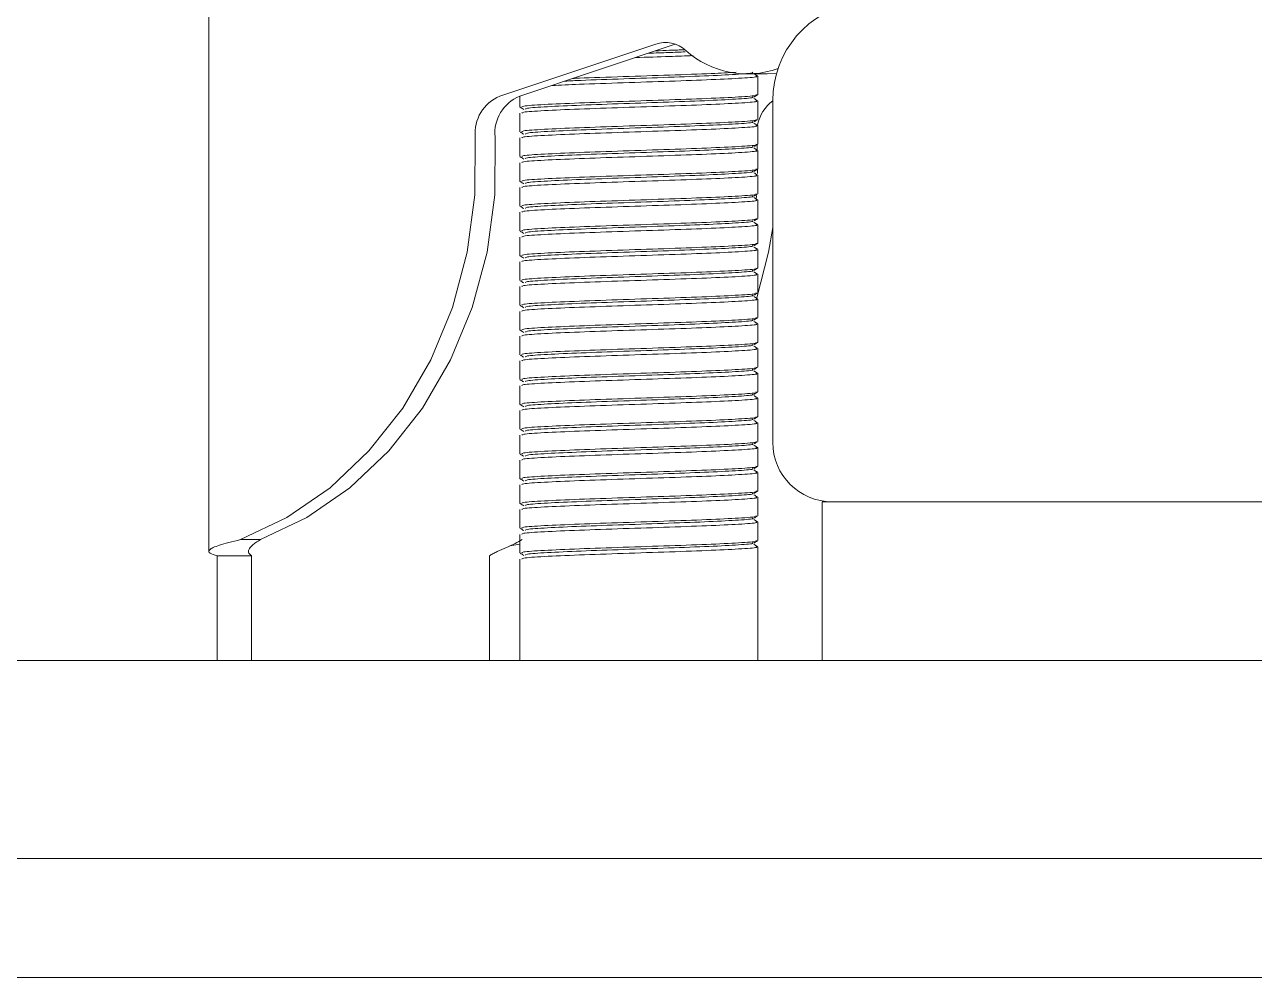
# Model space of a CAD drawing. Header units: millimetres. Extents: x 51507 to 66627, y -17810 to -7118.
# Drawn here: x 54134.7 to 54196.7, y -12022.7 to -11974.6 of the extents above; entities that cross this region are included whole.
import ezdxf

# ---------------------------------------------------------------- set-up
doc = ezdxf.new("R2010")
doc.units = ezdxf.units.MM
doc.header["$LTSCALE"] = 10
doc.layers.add('粗实线', color=4, linetype='Continuous', lineweight=18)

msp = doc.modelspace()

# ---------------------------------------------------------------- linework, layer by layer
at = {"layer": '粗实线'}
for p, q in [((54143.957, -11964.749), (54143.957, -12001.206)), ((54166.502, -11975.608), (54158.645, -11978.241)), ((54167.484, -11975.614), (54159.645, -11978.241)), ((54171.126, -11977.116), (54172.126, -11977.116)), ((54171.651, -11978.162), (54171.651, -11977.221)), ((54172.598, -11977.091), (54172.126, -11977.116)), ((54159.651, -11978.239), (54159.651, -11978.787)), ((54171.651, -11979.412), (54171.651, -11978.471)), ((54172.409, -11978.455), (54172.409, -11995.704)), ((54159.651, -11979.096), (54159.651, -11980.037)), ((54171.651, -11980.662), (54171.651, -11979.721)), ((54159.651, -11980.346), (54159.651, -11981.287)), ((54171.618, -11980.658), (54171.627, -11980.916)), ((54171.651, -11981.912), (54171.651, -11980.971)), ((54159.651, -11981.596), (54159.651, -11982.537)), ((54171.636, -11981.956), (54171.633, -11982.132)), ((54171.651, -11983.162), (54171.651, -11982.221)), ((54159.651, -11982.846), (54159.651, -11983.787)), ((54171.581, -11983.253), (54171.568, -11983.429)), ((54171.651, -11984.412), (54171.651, -11983.471)), ((54159.651, -11984.096), (54159.651, -11985.037)), ((54171.651, -11985.662), (54171.651, -11984.721)), ((54159.651, -11985.346), (54159.651, -11986.287)), ((54171.651, -11986.912), (54171.651, -11985.971)), ((54159.651, -11986.596), (54159.651, -11987.537)), ((54171.651, -11988.162), (54171.651, -11987.221)), ((54159.651, -11987.846), (54159.651, -11988.787)), ((54171.651, -11989.412), (54171.651, -11988.471)), ((54159.651, -11989.096), (54159.651, -11990.037)), ((54171.651, -11990.662), (54171.651, -11989.721)), ((54159.651, -11990.346), (54159.651, -11991.287)), ((54171.651, -11991.912), (54171.651, -11990.971)), ((54159.651, -11991.596), (54159.651, -11992.537)), ((54171.651, -11993.162), (54171.651, -11992.221)), ((54159.651, -11992.846), (54159.651, -11993.787)), ((54171.651, -11994.412), (54171.651, -11993.471)), ((54159.651, -11994.096), (54159.651, -11995.037)), ((54171.651, -11995.662), (54171.651, -11994.721)), ((54159.651, -11995.346), (54159.651, -11996.287)), ((54171.651, -11996.912), (54171.651, -11995.971)), ((54159.651, -11996.596), (54159.651, -11997.537)), ((54171.651, -11998.162), (54171.651, -11997.221)), ((54159.651, -11997.846), (54159.651, -11998.787)), ((54171.651, -11999.412), (54171.651, -11998.471)), ((54159.651, -11999.096), (54159.651, -12000.037)), ((54174.909, -11998.704), (54174.909, -12006.704)), ((54252.209, -11998.704), (54174.909, -11998.704)), ((54171.651, -12000.662), (54171.651, -11999.721)), ((54159.651, -12000.346), (54159.651, -12001.287)), ((54145.557, -12000.613), (54146.557, -12000.613)), ((54159.151, -12000.927), (54159.651, -12000.84)), ((54171.651, -12006.704), (54171.651, -12000.971)), ((54144.385, -12001.425), (54146.118, -12001.425)), ((54144.385, -12006.704), (54144.385, -12001.425)), ((54146.118, -12006.704), (54146.118, -12001.425)), ((54158.118, -12006.704), (54158.118, -12001.425)), ((54159.651, -12001.596), (54159.651, -12006.704)), ((52722.409, -12006.704), (54612.409, -12006.704)), ((52722.409, -12016.704), (54612.409, -12016.704)), ((54607.409, -12022.704), (52727.409, -12022.704))]:
    msp.add_line(p, q, dxfattribs=at)
for points in [[(54157.4, -11980.294), (54157.383, -11983.221), (54156.997, -11986.112), (54156.249, -11988.908), (54155.156, -11991.548), (54153.741, -11993.976), (54152.034, -11996.139), (54150.073, -11997.992), (54147.898, -11999.494), (54145.557, -12000.613)], [(54158.4, -11980.294), (54158.383, -11983.221), (54157.997, -11986.112), (54157.249, -11988.908), (54156.156, -11991.548), (54154.741, -11993.976), (54153.034, -11996.139), (54151.073, -11997.992), (54148.898, -11999.494), (54146.557, -12000.613)], [(54172.409, -11984.869), (54172.197, -11986.112), (54171.609, -11988.415)]]:
    msp.add_lwpolyline(points, dxfattribs=at)
for centre, radius, start, end in [((54177.409, -11978.455), 5, 98.74616, 180), ((54166.986, -11977.082), 1.552, 48.19788, 108.17513), ((54171.12, -11972.465), 4.646, 228.14536, 289.55875), ((54159.39, -11980.097), 2, 111.86227, 185.67051), ((54160.39, -11980.097), 2, 111.86227, 185.67051), ((54173.618, -11980.072), 2.01, 126.99382, 168.82198), ((54175.409, -11995.704), 3, 180, 270)]:
    msp.add_arc(centre, radius, start, end, dxfattribs=at)
for points, knots in [([(54167.992, -11976), (54167.72, -11976.011), (54167.15, -11976.034), (54166.48, -11976.056), (54166.129, -11976.068)], [0, 0, 0, 0, 0.887977, 1.864432, 1.864432, 1.864432, 1.864432]), ([(54167.977, -11975.894), (54167.727, -11975.903), (54167.271, -11975.921), (54166.735, -11975.938), (54166.493, -11975.946)], [0, 0, 0, 0, 0.813592, 1.485533, 1.485533, 1.485533, 1.485533]), ([(54168.387, -11976.187), (54168.002, -11976.202), (54167.11, -11976.236), (54166.064, -11976.27), (54165.469, -11976.289)], [0, 0, 0, 0, 1.259615, 2.919131, 2.919131, 2.919131, 2.919131]), ([(54171.549, -11977.221), (54171.577, -11977.229), (54171.69, -11977.264), (54170.942, -11977.325), (54169.41, -11977.403), (54167.238, -11977.481), (54164.861, -11977.559), (54162.689, -11977.632), (54161.699, -11977.678), (54161.262, -11977.699)], [0, 0, 0, 0, 0.565141, 2.265439, 3.965738, 5.666036, 7.366335, 9.066634, 10.408234, 10.408234, 10.408234, 10.408234]), ([(54171.361, -11977.022), (54171.388, -11977.031), (54171.497, -11977.066), (54170.773, -11977.126), (54169.291, -11977.204), (54167.185, -11977.283), (54164.893, -11977.361), (54162.994, -11977.425), (54162.188, -11977.464), (54161.926, -11977.476)], [0, 0, 0, 0, 0.544134, 2.187703, 3.831272, 5.474841, 7.118409, 8.761978, 9.553201, 9.553201, 9.553201, 9.553201]), ([(54170.561, -11977.031), (54170.174, -11977.052), (54169.314, -11977.099), (54167.222, -11977.172), (54164.883, -11977.25), (54163.112, -11977.307), (54162.431, -11977.338), (54162.324, -11977.343)], [0, 0, 0, 0, 1.678435, 3.73901, 5.799584, 7.860159, 8.242945, 8.242945, 8.242945, 8.242945]), ([(54171.641, -11977.208), (54171.609, -11977.19), (54171.556, -11977.159), (54171.502, -11977.128), (54171.481, -11977.116)], [0, 0, 0, 0, 0.1104787, 0.1844305, 0.1844305, 0.1844305, 0.1844305]), ([(54171.549, -11978.162), (54171.577, -11978.171), (54171.69, -11978.205), (54170.942, -11978.266), (54169.409, -11978.344), (54167.241, -11978.422), (54164.85, -11978.5), (54162.567, -11978.579), (54160.789, -11978.657), (54159.751, -11978.726), (54159.752, -11978.77), (54159.753, -11978.787)], [0, 0, 0, 0, 0.49612, 1.988759, 3.481399, 4.974039, 6.466679, 7.959318, 9.451958, 10.944598, 11.941118, 11.941118, 11.941118, 11.941118]), ([(54171.549, -11978.471), (54171.577, -11978.479), (54171.69, -11978.514), (54170.942, -11978.575), (54169.409, -11978.653), (54167.241, -11978.731), (54164.85, -11978.809), (54162.567, -11978.887), (54160.789, -11978.965), (54159.751, -11979.035), (54159.752, -11979.078), (54159.753, -11979.096)], [0, 0, 0, 0, 0.49612, 1.988759, 3.481399, 4.974039, 6.466679, 7.959318, 9.451958, 10.944598, 11.941118, 11.941118, 11.941118, 11.941118]), ([(54171.361, -11978.272), (54171.388, -11978.281), (54171.497, -11978.316), (54170.774, -11978.376), (54169.29, -11978.454), (54167.19, -11978.533), (54164.875, -11978.611), (54162.665, -11978.689), (54160.944, -11978.767), (54159.938, -11978.836), (54159.94, -11978.88), (54159.941, -11978.897)], [0, 0, 0, 0, 0.478611, 1.924266, 3.369921, 4.815575, 6.26123, 7.706885, 9.15254, 10.598195, 11.563302, 11.563302, 11.563302, 11.563302]), ([(54171.449, -11978.284), (54171.481, -11978.265), (54171.545, -11978.229), (54171.609, -11978.192), (54171.64, -11978.173)], [0, 0, 0, 0, 0.1104857, 0.2209761, 0.2209761, 0.2209761, 0.2209761]), ([(54171.641, -11978.458), (54171.609, -11978.44), (54171.545, -11978.403), (54171.481, -11978.366), (54171.45, -11978.348)], [0, 0, 0, 0, 0.1104787, 0.2209528, 0.2209528, 0.2209528, 0.2209528]), ([(54159.661, -11978.798), (54159.693, -11978.817), (54159.757, -11978.854), (54159.821, -11978.89), (54159.852, -11978.909)], [0, 0, 0, 0, 0.1104904, 0.2209761, 0.2209761, 0.2209761, 0.2209761]), ([(54171.549, -11979.412), (54171.577, -11979.421), (54171.69, -11979.455), (54170.942, -11979.516), (54169.409, -11979.594), (54167.241, -11979.672), (54164.85, -11979.75), (54162.567, -11979.829), (54160.789, -11979.907), (54159.751, -11979.976), (54159.752, -11980.02), (54159.753, -11980.037)], [0, 0, 0, 0, 0.49612, 1.988759, 3.481399, 4.974039, 6.466679, 7.959318, 9.451958, 10.944598, 11.941118, 11.941118, 11.941118, 11.941118]), ([(54171.549, -11979.721), (54171.577, -11979.729), (54171.69, -11979.764), (54170.942, -11979.825), (54169.409, -11979.903), (54167.241, -11979.981), (54164.85, -11980.059), (54162.567, -11980.137), (54160.789, -11980.215), (54159.751, -11980.285), (54159.752, -11980.328), (54159.753, -11980.346)], [0, 0, 0, 0, 0.49612, 1.988759, 3.481399, 4.974039, 6.466679, 7.959318, 9.451958, 10.944598, 11.941118, 11.941118, 11.941118, 11.941118]), ([(54171.361, -11979.522), (54171.388, -11979.531), (54171.497, -11979.566), (54170.774, -11979.626), (54169.29, -11979.704), (54167.19, -11979.783), (54164.875, -11979.861), (54162.665, -11979.939), (54160.944, -11980.017), (54159.938, -11980.086), (54159.94, -11980.13), (54159.941, -11980.147)], [0, 0, 0, 0, 0.478611, 1.924266, 3.369921, 4.815575, 6.26123, 7.706885, 9.15254, 10.598195, 11.563302, 11.563302, 11.563302, 11.563302]), ([(54171.449, -11979.534), (54171.481, -11979.515), (54171.545, -11979.479), (54171.609, -11979.442), (54171.64, -11979.423)], [0, 0, 0, 0, 0.1104857, 0.2209761, 0.2209761, 0.2209761, 0.2209761]), ([(54171.641, -11979.708), (54171.609, -11979.69), (54171.545, -11979.653), (54171.481, -11979.616), (54171.45, -11979.598)], [0, 0, 0, 0, 0.1104787, 0.2209528, 0.2209528, 0.2209528, 0.2209528]), ([(54159.661, -11980.048), (54159.693, -11980.067), (54159.757, -11980.104), (54159.821, -11980.14), (54159.852, -11980.159)], [0, 0, 0, 0, 0.1104904, 0.2209761, 0.2209761, 0.2209761, 0.2209761]), ([(54171.549, -11980.662), (54171.577, -11980.671), (54171.69, -11980.705), (54170.942, -11980.766), (54169.409, -11980.844), (54167.241, -11980.922), (54164.85, -11981), (54162.567, -11981.079), (54160.789, -11981.157), (54159.751, -11981.226), (54159.752, -11981.27), (54159.753, -11981.287)], [0, 0, 0, 0, 0.49612, 1.988759, 3.481399, 4.974039, 6.466679, 7.959318, 9.451958, 10.944598, 11.941118, 11.941118, 11.941118, 11.941118]), ([(54171.549, -11980.971), (54171.577, -11980.979), (54171.69, -11981.014), (54170.942, -11981.075), (54169.409, -11981.153), (54167.241, -11981.231), (54164.85, -11981.309), (54162.567, -11981.387), (54160.789, -11981.465), (54159.751, -11981.535), (54159.752, -11981.578), (54159.753, -11981.596)], [0, 0, 0, 0, 0.49612, 1.988759, 3.481399, 4.974039, 6.466679, 7.959318, 9.451958, 10.944598, 11.941118, 11.941118, 11.941118, 11.941118]), ([(54171.361, -11980.772), (54171.388, -11980.781), (54171.497, -11980.816), (54170.774, -11980.876), (54169.29, -11980.954), (54167.19, -11981.033), (54164.875, -11981.111), (54162.665, -11981.189), (54160.944, -11981.267), (54159.938, -11981.336), (54159.94, -11981.38), (54159.941, -11981.397)], [0, 0, 0, 0, 0.478611, 1.924266, 3.369921, 4.815575, 6.26123, 7.706885, 9.15254, 10.598195, 11.563302, 11.563302, 11.563302, 11.563302]), ([(54171.449, -11980.784), (54171.481, -11980.765), (54171.545, -11980.729), (54171.609, -11980.692), (54171.64, -11980.673)], [0, 0, 0, 0, 0.1104857, 0.2209761, 0.2209761, 0.2209761, 0.2209761]), ([(54171.641, -11980.958), (54171.609, -11980.94), (54171.545, -11980.903), (54171.481, -11980.866), (54171.45, -11980.848)], [0, 0, 0, 0, 0.1104787, 0.2209528, 0.2209528, 0.2209528, 0.2209528]), ([(54159.661, -11981.298), (54159.693, -11981.317), (54159.757, -11981.354), (54159.821, -11981.39), (54159.852, -11981.409)], [0, 0, 0, 0, 0.1104904, 0.2209761, 0.2209761, 0.2209761, 0.2209761]), ([(54171.549, -11981.912), (54171.577, -11981.921), (54171.69, -11981.955), (54170.942, -11982.016), (54169.409, -11982.094), (54167.241, -11982.172), (54164.85, -11982.25), (54162.567, -11982.329), (54160.789, -11982.407), (54159.751, -11982.476), (54159.752, -11982.52), (54159.753, -11982.537)], [0, 0, 0, 0, 0.49612, 1.988759, 3.481399, 4.974039, 6.466679, 7.959318, 9.451958, 10.944598, 11.941118, 11.941118, 11.941118, 11.941118]), ([(54171.549, -11982.221), (54171.577, -11982.229), (54171.69, -11982.264), (54170.942, -11982.325), (54169.409, -11982.403), (54167.241, -11982.481), (54164.85, -11982.559), (54162.567, -11982.637), (54160.789, -11982.715), (54159.751, -11982.785), (54159.752, -11982.828), (54159.753, -11982.846)], [0, 0, 0, 0, 0.49612, 1.988759, 3.481399, 4.974039, 6.466679, 7.959318, 9.451958, 10.944598, 11.941118, 11.941118, 11.941118, 11.941118]), ([(54171.361, -11982.022), (54171.388, -11982.031), (54171.497, -11982.066), (54170.774, -11982.126), (54169.29, -11982.204), (54167.19, -11982.283), (54164.875, -11982.361), (54162.665, -11982.439), (54160.944, -11982.517), (54159.938, -11982.586), (54159.94, -11982.63), (54159.941, -11982.647)], [0, 0, 0, 0, 0.478611, 1.924266, 3.369921, 4.815575, 6.26123, 7.706885, 9.15254, 10.598195, 11.563302, 11.563302, 11.563302, 11.563302]), ([(54171.449, -11982.034), (54171.481, -11982.015), (54171.545, -11981.979), (54171.609, -11981.942), (54171.64, -11981.923)], [0, 0, 0, 0, 0.1104857, 0.2209761, 0.2209761, 0.2209761, 0.2209761]), ([(54171.641, -11982.208), (54171.609, -11982.19), (54171.545, -11982.153), (54171.481, -11982.116), (54171.45, -11982.098)], [0, 0, 0, 0, 0.1104787, 0.2209528, 0.2209528, 0.2209528, 0.2209528]), ([(54159.661, -11982.548), (54159.693, -11982.567), (54159.757, -11982.604), (54159.821, -11982.64), (54159.852, -11982.659)], [0, 0, 0, 0, 0.1104904, 0.2209761, 0.2209761, 0.2209761, 0.2209761]), ([(54171.549, -11983.162), (54171.577, -11983.171), (54171.69, -11983.205), (54170.942, -11983.266), (54169.409, -11983.344), (54167.241, -11983.422), (54164.85, -11983.5), (54162.567, -11983.579), (54160.789, -11983.657), (54159.751, -11983.726), (54159.752, -11983.77), (54159.753, -11983.787)], [0, 0, 0, 0, 0.49612, 1.988759, 3.481399, 4.974039, 6.466679, 7.959318, 9.451958, 10.944598, 11.941118, 11.941118, 11.941118, 11.941118]), ([(54171.549, -11983.471), (54171.577, -11983.479), (54171.69, -11983.514), (54170.942, -11983.575), (54169.409, -11983.653), (54167.241, -11983.731), (54164.85, -11983.809), (54162.567, -11983.887), (54160.789, -11983.965), (54159.751, -11984.035), (54159.752, -11984.078), (54159.753, -11984.096)], [0, 0, 0, 0, 0.49612, 1.988759, 3.481399, 4.974039, 6.466679, 7.959318, 9.451958, 10.944598, 11.941118, 11.941118, 11.941118, 11.941118]), ([(54171.361, -11983.272), (54171.388, -11983.281), (54171.497, -11983.316), (54170.774, -11983.376), (54169.29, -11983.454), (54167.19, -11983.533), (54164.875, -11983.611), (54162.665, -11983.689), (54160.944, -11983.767), (54159.938, -11983.836), (54159.94, -11983.88), (54159.941, -11983.897)], [0, 0, 0, 0, 0.478611, 1.924266, 3.369921, 4.815575, 6.26123, 7.706885, 9.15254, 10.598195, 11.563302, 11.563302, 11.563302, 11.563302]), ([(54171.449, -11983.284), (54171.481, -11983.265), (54171.545, -11983.229), (54171.609, -11983.192), (54171.64, -11983.173)], [0, 0, 0, 0, 0.1104857, 0.2209761, 0.2209761, 0.2209761, 0.2209761]), ([(54171.641, -11983.458), (54171.609, -11983.44), (54171.545, -11983.403), (54171.481, -11983.366), (54171.45, -11983.348)], [0, 0, 0, 0, 0.1104787, 0.2209528, 0.2209528, 0.2209528, 0.2209528]), ([(54159.661, -11983.798), (54159.693, -11983.817), (54159.757, -11983.854), (54159.821, -11983.89), (54159.852, -11983.909)], [0, 0, 0, 0, 0.1104904, 0.2209761, 0.2209761, 0.2209761, 0.2209761]), ([(54171.549, -11984.412), (54171.577, -11984.421), (54171.69, -11984.455), (54170.942, -11984.516), (54169.409, -11984.594), (54167.241, -11984.672), (54164.85, -11984.75), (54162.567, -11984.829), (54160.789, -11984.907), (54159.751, -11984.976), (54159.752, -11985.02), (54159.753, -11985.037)], [0, 0, 0, 0, 0.49612, 1.988759, 3.481399, 4.974039, 6.466679, 7.959318, 9.451958, 10.944598, 11.941118, 11.941118, 11.941118, 11.941118]), ([(54171.549, -11984.721), (54171.577, -11984.729), (54171.69, -11984.764), (54170.942, -11984.825), (54169.409, -11984.903), (54167.241, -11984.981), (54164.85, -11985.059), (54162.567, -11985.137), (54160.789, -11985.215), (54159.751, -11985.285), (54159.752, -11985.328), (54159.753, -11985.346)], [0, 0, 0, 0, 0.49612, 1.988759, 3.481399, 4.974039, 6.466679, 7.959318, 9.451958, 10.944598, 11.941118, 11.941118, 11.941118, 11.941118]), ([(54171.361, -11984.522), (54171.388, -11984.531), (54171.497, -11984.566), (54170.774, -11984.626), (54169.29, -11984.704), (54167.19, -11984.783), (54164.875, -11984.861), (54162.665, -11984.939), (54160.944, -11985.017), (54159.938, -11985.086), (54159.94, -11985.13), (54159.941, -11985.147)], [0, 0, 0, 0, 0.478611, 1.924266, 3.369921, 4.815575, 6.26123, 7.706885, 9.15254, 10.598195, 11.563302, 11.563302, 11.563302, 11.563302]), ([(54171.449, -11984.534), (54171.481, -11984.515), (54171.545, -11984.479), (54171.609, -11984.442), (54171.64, -11984.423)], [0, 0, 0, 0, 0.1104857, 0.2209761, 0.2209761, 0.2209761, 0.2209761]), ([(54171.641, -11984.708), (54171.609, -11984.69), (54171.545, -11984.653), (54171.481, -11984.616), (54171.45, -11984.598)], [0, 0, 0, 0, 0.1104787, 0.2209528, 0.2209528, 0.2209528, 0.2209528]), ([(54159.661, -11985.048), (54159.693, -11985.067), (54159.757, -11985.104), (54159.821, -11985.14), (54159.852, -11985.159)], [0, 0, 0, 0, 0.1104904, 0.2209761, 0.2209761, 0.2209761, 0.2209761]), ([(54171.549, -11985.662), (54171.577, -11985.671), (54171.69, -11985.705), (54170.942, -11985.766), (54169.409, -11985.844), (54167.241, -11985.922), (54164.85, -11986), (54162.567, -11986.079), (54160.789, -11986.157), (54159.751, -11986.226), (54159.752, -11986.27), (54159.753, -11986.287)], [0, 0, 0, 0, 0.49612, 1.988759, 3.481399, 4.974039, 6.466679, 7.959318, 9.451958, 10.944598, 11.941118, 11.941118, 11.941118, 11.941118]), ([(54171.549, -11985.971), (54171.577, -11985.979), (54171.69, -11986.014), (54170.942, -11986.075), (54169.409, -11986.153), (54167.241, -11986.231), (54164.85, -11986.309), (54162.567, -11986.387), (54160.789, -11986.465), (54159.751, -11986.535), (54159.752, -11986.578), (54159.753, -11986.596)], [0, 0, 0, 0, 0.49612, 1.988759, 3.481399, 4.974039, 6.466679, 7.959318, 9.451958, 10.944598, 11.941118, 11.941118, 11.941118, 11.941118]), ([(54171.361, -11985.772), (54171.388, -11985.781), (54171.497, -11985.816), (54170.774, -11985.876), (54169.29, -11985.954), (54167.19, -11986.033), (54164.875, -11986.111), (54162.665, -11986.189), (54160.944, -11986.267), (54159.938, -11986.336), (54159.94, -11986.38), (54159.941, -11986.397)], [0, 0, 0, 0, 0.478611, 1.924266, 3.369921, 4.815575, 6.26123, 7.706885, 9.15254, 10.598195, 11.563302, 11.563302, 11.563302, 11.563302]), ([(54171.449, -11985.784), (54171.481, -11985.765), (54171.545, -11985.729), (54171.609, -11985.692), (54171.64, -11985.673)], [0, 0, 0, 0, 0.1104857, 0.2209761, 0.2209761, 0.2209761, 0.2209761]), ([(54171.641, -11985.958), (54171.609, -11985.94), (54171.545, -11985.903), (54171.481, -11985.866), (54171.45, -11985.848)], [0, 0, 0, 0, 0.1104787, 0.2209528, 0.2209528, 0.2209528, 0.2209528]), ([(54159.661, -11986.298), (54159.693, -11986.317), (54159.757, -11986.354), (54159.821, -11986.39), (54159.852, -11986.409)], [0, 0, 0, 0, 0.1104904, 0.2209761, 0.2209761, 0.2209761, 0.2209761]), ([(54171.549, -11986.912), (54171.577, -11986.921), (54171.69, -11986.955), (54170.942, -11987.016), (54169.409, -11987.094), (54167.241, -11987.172), (54164.85, -11987.25), (54162.567, -11987.329), (54160.789, -11987.407), (54159.751, -11987.476), (54159.752, -11987.52), (54159.753, -11987.537)], [0, 0, 0, 0, 0.49612, 1.988759, 3.481399, 4.974039, 6.466679, 7.959318, 9.451958, 10.944598, 11.941118, 11.941118, 11.941118, 11.941118]), ([(54171.549, -11987.221), (54171.577, -11987.229), (54171.69, -11987.264), (54170.942, -11987.325), (54169.409, -11987.403), (54167.241, -11987.481), (54164.85, -11987.559), (54162.567, -11987.637), (54160.789, -11987.715), (54159.751, -11987.785), (54159.752, -11987.828), (54159.753, -11987.846)], [0, 0, 0, 0, 0.49612, 1.988759, 3.481399, 4.974039, 6.466679, 7.959318, 9.451958, 10.944598, 11.941118, 11.941118, 11.941118, 11.941118]), ([(54171.361, -11987.022), (54171.388, -11987.031), (54171.497, -11987.066), (54170.774, -11987.126), (54169.29, -11987.204), (54167.19, -11987.283), (54164.875, -11987.361), (54162.665, -11987.439), (54160.944, -11987.517), (54159.938, -11987.586), (54159.94, -11987.63), (54159.941, -11987.647)], [0, 0, 0, 0, 0.478611, 1.924266, 3.369921, 4.815575, 6.26123, 7.706885, 9.15254, 10.598195, 11.563302, 11.563302, 11.563302, 11.563302]), ([(54171.449, -11987.034), (54171.481, -11987.015), (54171.545, -11986.979), (54171.609, -11986.942), (54171.64, -11986.923)], [0, 0, 0, 0, 0.1104857, 0.2209761, 0.2209761, 0.2209761, 0.2209761]), ([(54171.641, -11987.208), (54171.609, -11987.19), (54171.545, -11987.153), (54171.481, -11987.116), (54171.45, -11987.098)], [0, 0, 0, 0, 0.1104787, 0.2209528, 0.2209528, 0.2209528, 0.2209528]), ([(54159.661, -11987.548), (54159.693, -11987.567), (54159.757, -11987.604), (54159.821, -11987.64), (54159.852, -11987.659)], [0, 0, 0, 0, 0.1104904, 0.2209761, 0.2209761, 0.2209761, 0.2209761]), ([(54171.549, -11988.162), (54171.577, -11988.171), (54171.69, -11988.205), (54170.942, -11988.266), (54169.409, -11988.344), (54167.241, -11988.422), (54164.85, -11988.5), (54162.567, -11988.579), (54160.789, -11988.657), (54159.751, -11988.726), (54159.752, -11988.77), (54159.753, -11988.787)], [0, 0, 0, 0, 0.49612, 1.988759, 3.481399, 4.974039, 6.466679, 7.959318, 9.451958, 10.944598, 11.941118, 11.941118, 11.941118, 11.941118]), ([(54171.549, -11988.471), (54171.577, -11988.479), (54171.69, -11988.514), (54170.942, -11988.575), (54169.409, -11988.653), (54167.241, -11988.731), (54164.85, -11988.809), (54162.567, -11988.887), (54160.789, -11988.965), (54159.751, -11989.035), (54159.752, -11989.078), (54159.753, -11989.096)], [0, 0, 0, 0, 0.49612, 1.988759, 3.481399, 4.974039, 6.466679, 7.959318, 9.451958, 10.944598, 11.941118, 11.941118, 11.941118, 11.941118]), ([(54171.361, -11988.272), (54171.388, -11988.281), (54171.497, -11988.316), (54170.774, -11988.376), (54169.29, -11988.454), (54167.19, -11988.533), (54164.875, -11988.611), (54162.665, -11988.689), (54160.944, -11988.767), (54159.938, -11988.836), (54159.94, -11988.88), (54159.941, -11988.897)], [0, 0, 0, 0, 0.478611, 1.924266, 3.369921, 4.815575, 6.26123, 7.706885, 9.15254, 10.598195, 11.563302, 11.563302, 11.563302, 11.563302]), ([(54171.449, -11988.284), (54171.481, -11988.265), (54171.545, -11988.229), (54171.609, -11988.192), (54171.64, -11988.173)], [0, 0, 0, 0, 0.1104857, 0.2209761, 0.2209761, 0.2209761, 0.2209761]), ([(54171.641, -11988.458), (54171.609, -11988.44), (54171.545, -11988.403), (54171.481, -11988.366), (54171.45, -11988.348)], [0, 0, 0, 0, 0.1104787, 0.2209528, 0.2209528, 0.2209528, 0.2209528]), ([(54159.661, -11988.798), (54159.693, -11988.817), (54159.757, -11988.854), (54159.821, -11988.89), (54159.852, -11988.909)], [0, 0, 0, 0, 0.1104904, 0.2209761, 0.2209761, 0.2209761, 0.2209761]), ([(54171.549, -11989.412), (54171.577, -11989.421), (54171.69, -11989.455), (54170.942, -11989.516), (54169.409, -11989.594), (54167.241, -11989.672), (54164.85, -11989.75), (54162.567, -11989.829), (54160.789, -11989.907), (54159.751, -11989.976), (54159.752, -11990.02), (54159.753, -11990.037)], [0, 0, 0, 0, 0.49612, 1.988759, 3.481399, 4.974039, 6.466679, 7.959318, 9.451958, 10.944598, 11.941118, 11.941118, 11.941118, 11.941118]), ([(54171.549, -11989.721), (54171.577, -11989.729), (54171.69, -11989.764), (54170.942, -11989.825), (54169.409, -11989.903), (54167.241, -11989.981), (54164.85, -11990.059), (54162.567, -11990.137), (54160.789, -11990.215), (54159.751, -11990.285), (54159.752, -11990.328), (54159.753, -11990.346)], [0, 0, 0, 0, 0.49612, 1.988759, 3.481399, 4.974039, 6.466679, 7.959318, 9.451958, 10.944598, 11.941118, 11.941118, 11.941118, 11.941118]), ([(54171.361, -11989.522), (54171.388, -11989.531), (54171.497, -11989.566), (54170.774, -11989.626), (54169.29, -11989.704), (54167.19, -11989.783), (54164.875, -11989.861), (54162.665, -11989.939), (54160.944, -11990.017), (54159.938, -11990.086), (54159.94, -11990.13), (54159.941, -11990.147)], [0, 0, 0, 0, 0.478611, 1.924266, 3.369921, 4.815575, 6.26123, 7.706885, 9.15254, 10.598195, 11.563302, 11.563302, 11.563302, 11.563302]), ([(54171.449, -11989.534), (54171.481, -11989.515), (54171.545, -11989.479), (54171.609, -11989.442), (54171.64, -11989.423)], [0, 0, 0, 0, 0.1104857, 0.2209761, 0.2209761, 0.2209761, 0.2209761]), ([(54171.641, -11989.708), (54171.609, -11989.69), (54171.545, -11989.653), (54171.481, -11989.616), (54171.45, -11989.598)], [0, 0, 0, 0, 0.1104787, 0.2209528, 0.2209528, 0.2209528, 0.2209528]), ([(54159.661, -11990.048), (54159.693, -11990.067), (54159.757, -11990.104), (54159.821, -11990.14), (54159.852, -11990.159)], [0, 0, 0, 0, 0.1104904, 0.2209761, 0.2209761, 0.2209761, 0.2209761]), ([(54171.549, -11990.662), (54171.577, -11990.671), (54171.69, -11990.705), (54170.942, -11990.766), (54169.409, -11990.844), (54167.241, -11990.922), (54164.85, -11991), (54162.567, -11991.079), (54160.789, -11991.157), (54159.751, -11991.226), (54159.752, -11991.27), (54159.753, -11991.287)], [0, 0, 0, 0, 0.49612, 1.988759, 3.481399, 4.974039, 6.466679, 7.959318, 9.451958, 10.944598, 11.941118, 11.941118, 11.941118, 11.941118]), ([(54171.549, -11990.971), (54171.577, -11990.979), (54171.69, -11991.014), (54170.942, -11991.075), (54169.409, -11991.153), (54167.241, -11991.231), (54164.85, -11991.309), (54162.567, -11991.387), (54160.789, -11991.465), (54159.751, -11991.535), (54159.752, -11991.578), (54159.753, -11991.596)], [0, 0, 0, 0, 0.49612, 1.988759, 3.481399, 4.974039, 6.466679, 7.959318, 9.451958, 10.944598, 11.941118, 11.941118, 11.941118, 11.941118]), ([(54171.361, -11990.772), (54171.388, -11990.781), (54171.497, -11990.816), (54170.774, -11990.876), (54169.29, -11990.954), (54167.19, -11991.033), (54164.875, -11991.111), (54162.665, -11991.189), (54160.944, -11991.267), (54159.938, -11991.336), (54159.94, -11991.38), (54159.941, -11991.397)], [0, 0, 0, 0, 0.478611, 1.924266, 3.369921, 4.815575, 6.26123, 7.706885, 9.15254, 10.598195, 11.563302, 11.563302, 11.563302, 11.563302]), ([(54171.449, -11990.784), (54171.481, -11990.765), (54171.545, -11990.729), (54171.609, -11990.692), (54171.64, -11990.673)], [0, 0, 0, 0, 0.1104857, 0.2209761, 0.2209761, 0.2209761, 0.2209761]), ([(54171.641, -11990.958), (54171.609, -11990.94), (54171.545, -11990.903), (54171.481, -11990.866), (54171.45, -11990.848)], [0, 0, 0, 0, 0.1104787, 0.2209528, 0.2209528, 0.2209528, 0.2209528]), ([(54159.661, -11991.298), (54159.693, -11991.317), (54159.757, -11991.354), (54159.821, -11991.39), (54159.852, -11991.409)], [0, 0, 0, 0, 0.1104904, 0.2209761, 0.2209761, 0.2209761, 0.2209761]), ([(54171.549, -11991.912), (54171.577, -11991.921), (54171.69, -11991.955), (54170.942, -11992.016), (54169.409, -11992.094), (54167.241, -11992.172), (54164.85, -11992.25), (54162.567, -11992.329), (54160.789, -11992.407), (54159.751, -11992.476), (54159.752, -11992.52), (54159.753, -11992.537)], [0, 0, 0, 0, 0.49612, 1.988759, 3.481399, 4.974039, 6.466679, 7.959318, 9.451958, 10.944598, 11.941118, 11.941118, 11.941118, 11.941118]), ([(54171.549, -11992.221), (54171.577, -11992.229), (54171.69, -11992.264), (54170.942, -11992.325), (54169.409, -11992.403), (54167.241, -11992.481), (54164.85, -11992.559), (54162.567, -11992.637), (54160.789, -11992.715), (54159.751, -11992.785), (54159.752, -11992.828), (54159.753, -11992.846)], [0, 0, 0, 0, 0.49612, 1.988759, 3.481399, 4.974039, 6.466679, 7.959318, 9.451958, 10.944598, 11.941118, 11.941118, 11.941118, 11.941118]), ([(54171.361, -11992.022), (54171.388, -11992.031), (54171.497, -11992.066), (54170.774, -11992.126), (54169.29, -11992.204), (54167.19, -11992.283), (54164.875, -11992.361), (54162.665, -11992.439), (54160.944, -11992.517), (54159.938, -11992.586), (54159.94, -11992.63), (54159.941, -11992.647)], [0, 0, 0, 0, 0.478611, 1.924266, 3.369921, 4.815575, 6.26123, 7.706885, 9.15254, 10.598195, 11.563302, 11.563302, 11.563302, 11.563302]), ([(54171.449, -11992.034), (54171.481, -11992.015), (54171.545, -11991.979), (54171.609, -11991.942), (54171.64, -11991.923)], [0, 0, 0, 0, 0.1104857, 0.2209761, 0.2209761, 0.2209761, 0.2209761]), ([(54171.641, -11992.208), (54171.609, -11992.19), (54171.545, -11992.153), (54171.481, -11992.116), (54171.45, -11992.098)], [0, 0, 0, 0, 0.1104787, 0.2209528, 0.2209528, 0.2209528, 0.2209528]), ([(54159.661, -11992.548), (54159.693, -11992.567), (54159.757, -11992.604), (54159.821, -11992.64), (54159.852, -11992.659)], [0, 0, 0, 0, 0.1104904, 0.2209761, 0.2209761, 0.2209761, 0.2209761]), ([(54171.549, -11993.162), (54171.577, -11993.171), (54171.69, -11993.205), (54170.942, -11993.266), (54169.409, -11993.344), (54167.241, -11993.422), (54164.85, -11993.5), (54162.567, -11993.579), (54160.789, -11993.657), (54159.751, -11993.726), (54159.752, -11993.77), (54159.753, -11993.787)], [0, 0, 0, 0, 0.49612, 1.988759, 3.481399, 4.974039, 6.466679, 7.959318, 9.451958, 10.944598, 11.941118, 11.941118, 11.941118, 11.941118]), ([(54171.549, -11993.471), (54171.577, -11993.479), (54171.69, -11993.514), (54170.942, -11993.575), (54169.409, -11993.653), (54167.241, -11993.731), (54164.85, -11993.809), (54162.567, -11993.887), (54160.789, -11993.965), (54159.751, -11994.035), (54159.752, -11994.078), (54159.753, -11994.096)], [0, 0, 0, 0, 0.49612, 1.988759, 3.481399, 4.974039, 6.466679, 7.959318, 9.451958, 10.944598, 11.941118, 11.941118, 11.941118, 11.941118]), ([(54171.361, -11993.272), (54171.388, -11993.281), (54171.497, -11993.316), (54170.774, -11993.376), (54169.29, -11993.454), (54167.19, -11993.533), (54164.875, -11993.611), (54162.665, -11993.689), (54160.944, -11993.767), (54159.938, -11993.836), (54159.94, -11993.88), (54159.941, -11993.897)], [0, 0, 0, 0, 0.478611, 1.924266, 3.369921, 4.815575, 6.26123, 7.706885, 9.15254, 10.598195, 11.563302, 11.563302, 11.563302, 11.563302]), ([(54171.449, -11993.284), (54171.481, -11993.265), (54171.545, -11993.229), (54171.609, -11993.192), (54171.64, -11993.173)], [0, 0, 0, 0, 0.1104857, 0.2209761, 0.2209761, 0.2209761, 0.2209761]), ([(54171.641, -11993.458), (54171.609, -11993.44), (54171.545, -11993.403), (54171.481, -11993.366), (54171.45, -11993.348)], [0, 0, 0, 0, 0.1104787, 0.2209528, 0.2209528, 0.2209528, 0.2209528]), ([(54159.661, -11993.798), (54159.693, -11993.817), (54159.757, -11993.854), (54159.821, -11993.89), (54159.852, -11993.909)], [0, 0, 0, 0, 0.1104904, 0.2209761, 0.2209761, 0.2209761, 0.2209761]), ([(54171.549, -11994.412), (54171.577, -11994.421), (54171.69, -11994.455), (54170.942, -11994.516), (54169.409, -11994.594), (54167.241, -11994.672), (54164.85, -11994.75), (54162.567, -11994.829), (54160.789, -11994.907), (54159.751, -11994.976), (54159.752, -11995.02), (54159.753, -11995.037)], [0, 0, 0, 0, 0.49612, 1.988759, 3.481399, 4.974039, 6.466679, 7.959318, 9.451958, 10.944598, 11.941118, 11.941118, 11.941118, 11.941118]), ([(54171.549, -11994.721), (54171.577, -11994.729), (54171.69, -11994.764), (54170.942, -11994.825), (54169.409, -11994.903), (54167.241, -11994.981), (54164.85, -11995.059), (54162.567, -11995.137), (54160.789, -11995.215), (54159.751, -11995.285), (54159.752, -11995.328), (54159.753, -11995.346)], [0, 0, 0, 0, 0.49612, 1.988759, 3.481399, 4.974039, 6.466679, 7.959318, 9.451958, 10.944598, 11.941118, 11.941118, 11.941118, 11.941118]), ([(54171.361, -11994.522), (54171.388, -11994.531), (54171.497, -11994.566), (54170.774, -11994.626), (54169.29, -11994.704), (54167.19, -11994.783), (54164.875, -11994.861), (54162.665, -11994.939), (54160.944, -11995.017), (54159.938, -11995.086), (54159.94, -11995.13), (54159.941, -11995.147)], [0, 0, 0, 0, 0.478611, 1.924266, 3.369921, 4.815575, 6.26123, 7.706885, 9.15254, 10.598195, 11.563302, 11.563302, 11.563302, 11.563302]), ([(54171.449, -11994.534), (54171.481, -11994.515), (54171.545, -11994.479), (54171.609, -11994.442), (54171.64, -11994.423)], [0, 0, 0, 0, 0.1104857, 0.2209761, 0.2209761, 0.2209761, 0.2209761]), ([(54171.641, -11994.708), (54171.609, -11994.69), (54171.545, -11994.653), (54171.481, -11994.616), (54171.45, -11994.598)], [0, 0, 0, 0, 0.1104787, 0.2209528, 0.2209528, 0.2209528, 0.2209528]), ([(54159.661, -11995.048), (54159.693, -11995.067), (54159.757, -11995.104), (54159.821, -11995.14), (54159.852, -11995.159)], [0, 0, 0, 0, 0.1104904, 0.2209761, 0.2209761, 0.2209761, 0.2209761]), ([(54171.549, -11995.662), (54171.577, -11995.671), (54171.69, -11995.705), (54170.942, -11995.766), (54169.409, -11995.844), (54167.241, -11995.922), (54164.85, -11996), (54162.567, -11996.079), (54160.789, -11996.157), (54159.751, -11996.226), (54159.752, -11996.27), (54159.753, -11996.287)], [0, 0, 0, 0, 0.49612, 1.988759, 3.481399, 4.974039, 6.466679, 7.959318, 9.451958, 10.944598, 11.941118, 11.941118, 11.941118, 11.941118]), ([(54171.549, -11995.971), (54171.577, -11995.979), (54171.69, -11996.014), (54170.942, -11996.075), (54169.409, -11996.153), (54167.241, -11996.231), (54164.85, -11996.309), (54162.567, -11996.387), (54160.789, -11996.465), (54159.751, -11996.535), (54159.752, -11996.578), (54159.753, -11996.596)], [0, 0, 0, 0, 0.49612, 1.988759, 3.481399, 4.974039, 6.466679, 7.959318, 9.451958, 10.944598, 11.941118, 11.941118, 11.941118, 11.941118]), ([(54171.361, -11995.772), (54171.388, -11995.781), (54171.497, -11995.816), (54170.774, -11995.876), (54169.29, -11995.954), (54167.19, -11996.033), (54164.875, -11996.111), (54162.665, -11996.189), (54160.944, -11996.267), (54159.938, -11996.336), (54159.94, -11996.38), (54159.941, -11996.397)], [0, 0, 0, 0, 0.478611, 1.924266, 3.369921, 4.815575, 6.26123, 7.706885, 9.15254, 10.598195, 11.563302, 11.563302, 11.563302, 11.563302]), ([(54171.449, -11995.784), (54171.481, -11995.765), (54171.545, -11995.729), (54171.609, -11995.692), (54171.64, -11995.673)], [0, 0, 0, 0, 0.1104857, 0.2209761, 0.2209761, 0.2209761, 0.2209761]), ([(54171.641, -11995.958), (54171.609, -11995.94), (54171.545, -11995.903), (54171.481, -11995.866), (54171.45, -11995.848)], [0, 0, 0, 0, 0.1104787, 0.2209528, 0.2209528, 0.2209528, 0.2209528]), ([(54159.661, -11996.298), (54159.693, -11996.317), (54159.757, -11996.354), (54159.821, -11996.39), (54159.852, -11996.409)], [0, 0, 0, 0, 0.1104904, 0.2209761, 0.2209761, 0.2209761, 0.2209761]), ([(54171.549, -11996.912), (54171.577, -11996.921), (54171.69, -11996.955), (54170.942, -11997.016), (54169.409, -11997.094), (54167.241, -11997.172), (54164.85, -11997.25), (54162.567, -11997.329), (54160.789, -11997.407), (54159.751, -11997.476), (54159.752, -11997.52), (54159.753, -11997.537)], [0, 0, 0, 0, 0.49612, 1.988759, 3.481399, 4.974039, 6.466679, 7.959318, 9.451958, 10.944598, 11.941118, 11.941118, 11.941118, 11.941118]), ([(54171.549, -11997.221), (54171.577, -11997.229), (54171.69, -11997.264), (54170.942, -11997.325), (54169.409, -11997.403), (54167.241, -11997.481), (54164.85, -11997.559), (54162.567, -11997.637), (54160.789, -11997.715), (54159.751, -11997.785), (54159.752, -11997.828), (54159.753, -11997.846)], [0, 0, 0, 0, 0.49612, 1.988759, 3.481399, 4.974039, 6.466679, 7.959318, 9.451958, 10.944598, 11.941118, 11.941118, 11.941118, 11.941118]), ([(54171.361, -11997.022), (54171.388, -11997.031), (54171.497, -11997.066), (54170.774, -11997.126), (54169.29, -11997.204), (54167.19, -11997.283), (54164.875, -11997.361), (54162.665, -11997.439), (54160.944, -11997.517), (54159.938, -11997.586), (54159.94, -11997.63), (54159.941, -11997.647)], [0, 0, 0, 0, 0.478611, 1.924266, 3.369921, 4.815575, 6.26123, 7.706885, 9.15254, 10.598195, 11.563302, 11.563302, 11.563302, 11.563302]), ([(54171.449, -11997.034), (54171.481, -11997.015), (54171.545, -11996.979), (54171.609, -11996.942), (54171.64, -11996.923)], [0, 0, 0, 0, 0.1104857, 0.2209761, 0.2209761, 0.2209761, 0.2209761]), ([(54171.641, -11997.208), (54171.609, -11997.19), (54171.545, -11997.153), (54171.481, -11997.116), (54171.45, -11997.098)], [0, 0, 0, 0, 0.1104787, 0.2209528, 0.2209528, 0.2209528, 0.2209528]), ([(54159.661, -11997.548), (54159.693, -11997.567), (54159.757, -11997.604), (54159.821, -11997.64), (54159.852, -11997.659)], [0, 0, 0, 0, 0.1104904, 0.2209761, 0.2209761, 0.2209761, 0.2209761]), ([(54171.549, -11998.162), (54171.577, -11998.171), (54171.69, -11998.205), (54170.942, -11998.266), (54169.409, -11998.344), (54167.241, -11998.422), (54164.85, -11998.5), (54162.567, -11998.579), (54160.789, -11998.657), (54159.751, -11998.726), (54159.752, -11998.77), (54159.753, -11998.787)], [0, 0, 0, 0, 0.49612, 1.988759, 3.481399, 4.974039, 6.466679, 7.959318, 9.451958, 10.944598, 11.941118, 11.941118, 11.941118, 11.941118]), ([(54171.549, -11998.471), (54171.577, -11998.479), (54171.69, -11998.514), (54170.942, -11998.575), (54169.409, -11998.653), (54167.241, -11998.731), (54164.85, -11998.809), (54162.567, -11998.887), (54160.789, -11998.965), (54159.751, -11999.035), (54159.752, -11999.078), (54159.753, -11999.096)], [0, 0, 0, 0, 0.49612, 1.988759, 3.481399, 4.974039, 6.466679, 7.959318, 9.451958, 10.944598, 11.941118, 11.941118, 11.941118, 11.941118]), ([(54171.361, -11998.272), (54171.388, -11998.281), (54171.497, -11998.316), (54170.774, -11998.376), (54169.29, -11998.454), (54167.19, -11998.533), (54164.875, -11998.611), (54162.665, -11998.689), (54160.944, -11998.767), (54159.938, -11998.836), (54159.94, -11998.88), (54159.941, -11998.897)], [0, 0, 0, 0, 0.478611, 1.924266, 3.369921, 4.815575, 6.26123, 7.706885, 9.15254, 10.598195, 11.563302, 11.563302, 11.563302, 11.563302]), ([(54171.449, -11998.284), (54171.481, -11998.265), (54171.545, -11998.229), (54171.609, -11998.192), (54171.64, -11998.173)], [0, 0, 0, 0, 0.1104857, 0.2209761, 0.2209761, 0.2209761, 0.2209761]), ([(54171.641, -11998.458), (54171.609, -11998.44), (54171.545, -11998.403), (54171.481, -11998.366), (54171.45, -11998.348)], [0, 0, 0, 0, 0.1104787, 0.2209528, 0.2209528, 0.2209528, 0.2209528]), ([(54159.661, -11998.798), (54159.693, -11998.817), (54159.757, -11998.854), (54159.821, -11998.89), (54159.852, -11998.909)], [0, 0, 0, 0, 0.1104904, 0.2209761, 0.2209761, 0.2209761, 0.2209761]), ([(54171.549, -11999.412), (54171.577, -11999.421), (54171.69, -11999.455), (54170.942, -11999.516), (54169.409, -11999.594), (54167.241, -11999.672), (54164.85, -11999.75), (54162.567, -11999.829), (54160.789, -11999.907), (54159.751, -11999.976), (54159.752, -12000.02), (54159.753, -12000.037)], [0, 0, 0, 0, 0.49612, 1.988759, 3.481399, 4.974039, 6.466679, 7.959318, 9.451958, 10.944598, 11.941118, 11.941118, 11.941118, 11.941118]), ([(54171.549, -11999.721), (54171.577, -11999.729), (54171.69, -11999.764), (54170.942, -11999.825), (54169.409, -11999.903), (54167.241, -11999.981), (54164.85, -12000.059), (54162.567, -12000.137), (54160.789, -12000.215), (54159.751, -12000.285), (54159.752, -12000.328), (54159.753, -12000.346)], [0, 0, 0, 0, 0.49612, 1.988759, 3.481399, 4.974039, 6.466679, 7.959318, 9.451958, 10.944598, 11.941118, 11.941118, 11.941118, 11.941118]), ([(54171.361, -11999.522), (54171.388, -11999.531), (54171.497, -11999.566), (54170.774, -11999.626), (54169.29, -11999.704), (54167.19, -11999.783), (54164.875, -11999.861), (54162.665, -11999.939), (54160.944, -12000.017), (54159.938, -12000.086), (54159.94, -12000.13), (54159.941, -12000.147)], [0, 0, 0, 0, 0.478611, 1.924266, 3.369921, 4.815575, 6.26123, 7.706885, 9.15254, 10.598195, 11.563302, 11.563302, 11.563302, 11.563302]), ([(54171.449, -11999.534), (54171.481, -11999.515), (54171.545, -11999.479), (54171.609, -11999.442), (54171.64, -11999.423)], [0, 0, 0, 0, 0.1104857, 0.2209761, 0.2209761, 0.2209761, 0.2209761]), ([(54171.641, -11999.708), (54171.609, -11999.69), (54171.545, -11999.653), (54171.481, -11999.616), (54171.45, -11999.598)], [0, 0, 0, 0, 0.1104787, 0.2209528, 0.2209528, 0.2209528, 0.2209528]), ([(54159.661, -12000.048), (54159.693, -12000.067), (54159.757, -12000.104), (54159.821, -12000.14), (54159.852, -12000.159)], [0, 0, 0, 0, 0.1104904, 0.2209761, 0.2209761, 0.2209761, 0.2209761]), ([(54145.557, -12000.613), (54145.349, -12000.663), (54144.945, -12000.759), (54144.486, -12000.892), (54144.166, -12001.013), (54143.938, -12001.153), (54143.927, -12001.3), (54144.239, -12001.385), (54144.385, -12001.425)], [0, 0, 0, 0, 0.335703, 0.655681, 0.959953, 1.248538, 1.776515, 2.242825, 2.242825, 2.242825, 2.242825]), ([(54146.557, -12000.613), (54146.479, -12000.663), (54146.328, -12000.758), (54146.105, -12000.931), (54145.951, -12001.117), (54145.945, -12001.298), (54146.063, -12001.385), (54146.118, -12001.425)], [0, 0, 0, 0, 0.177531, 0.345428, 0.651194, 0.919669, 1.151766, 1.151766, 1.151766, 1.151766]), ([(54158.118, -12001.425), (54158.173, -12001.389), (54158.281, -12001.321), (54158.566, -12001.185), (54158.956, -12001.018), (54159.406, -12000.821), (54159.646, -12000.679), (54159.757, -12000.613)], [0, 0, 0, 0, 0.280499, 0.546282, 1.031587, 1.459669, 1.83121, 1.83121, 1.83121, 1.83121]), ([(54171.549, -12000.662), (54171.577, -12000.671), (54171.69, -12000.705), (54170.942, -12000.766), (54169.409, -12000.844), (54167.241, -12000.922), (54164.85, -12001), (54162.567, -12001.079), (54160.789, -12001.157), (54159.751, -12001.226), (54159.752, -12001.27), (54159.753, -12001.287)], [0, 0, 0, 0, 0.49612, 1.988759, 3.481399, 4.974039, 6.466679, 7.959318, 9.451958, 10.944598, 11.941118, 11.941118, 11.941118, 11.941118]), ([(54171.549, -12000.971), (54171.577, -12000.979), (54171.69, -12001.014), (54170.942, -12001.075), (54169.409, -12001.153), (54167.241, -12001.231), (54164.85, -12001.309), (54162.567, -12001.387), (54160.789, -12001.465), (54159.751, -12001.535), (54159.752, -12001.578), (54159.753, -12001.596)], [0, 0, 0, 0, 0.49612, 1.988759, 3.481399, 4.974039, 6.466679, 7.959318, 9.451958, 10.944598, 11.941118, 11.941118, 11.941118, 11.941118]), ([(54171.361, -12000.772), (54171.388, -12000.781), (54171.497, -12000.816), (54170.774, -12000.876), (54169.29, -12000.954), (54167.19, -12001.033), (54164.875, -12001.111), (54162.665, -12001.189), (54160.944, -12001.267), (54159.938, -12001.336), (54159.94, -12001.38), (54159.941, -12001.397)], [0, 0, 0, 0, 0.478611, 1.924266, 3.369921, 4.815575, 6.26123, 7.706885, 9.15254, 10.598195, 11.563302, 11.563302, 11.563302, 11.563302]), ([(54171.449, -12000.784), (54171.481, -12000.765), (54171.545, -12000.729), (54171.609, -12000.692), (54171.64, -12000.673)], [0, 0, 0, 0, 0.1104857, 0.2209761, 0.2209761, 0.2209761, 0.2209761]), ([(54171.641, -12000.958), (54171.609, -12000.94), (54171.545, -12000.903), (54171.481, -12000.866), (54171.45, -12000.848)], [0, 0, 0, 0, 0.1104787, 0.2209528, 0.2209528, 0.2209528, 0.2209528]), ([(54159.661, -12001.298), (54159.693, -12001.317), (54159.757, -12001.354), (54159.821, -12001.39), (54159.852, -12001.409)], [0, 0, 0, 0, 0.1104904, 0.2209761, 0.2209761, 0.2209761, 0.2209761])]:
    msp.add_open_spline(points, degree=3, knots=knots, dxfattribs=at)

doc.saveas('drawing.dxf')
